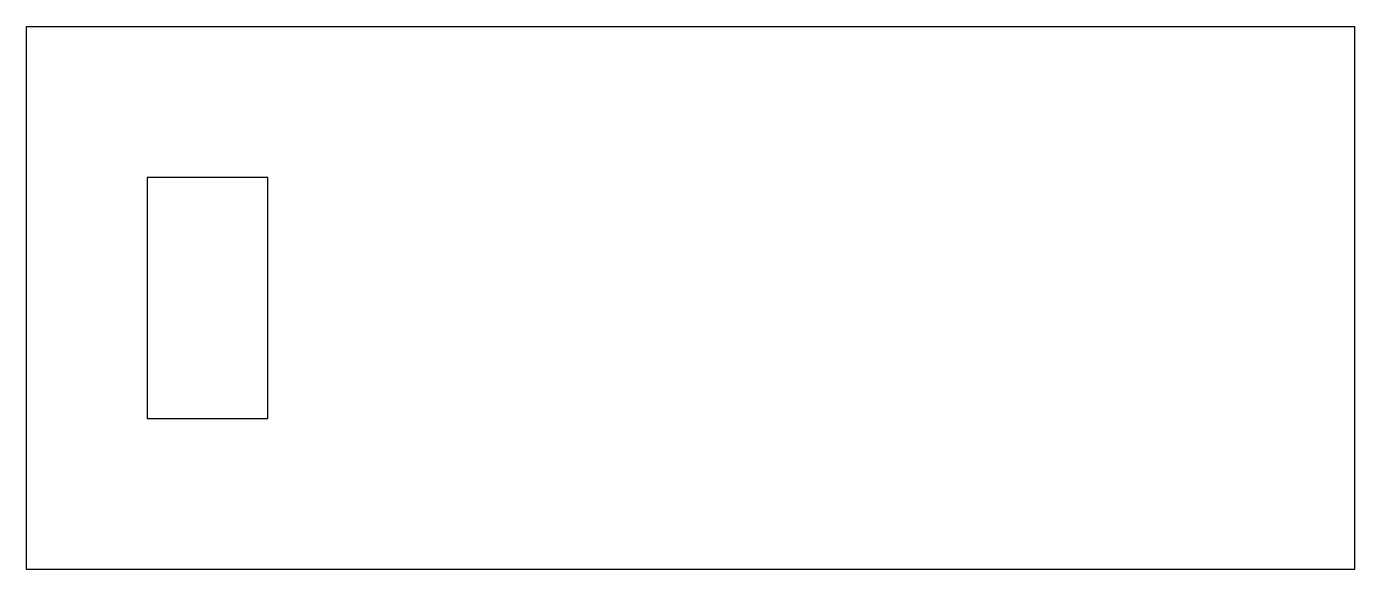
# Model space of a CAD drawing. Header units: inches. Extents: x -1 to 1.2, y -0.45 to 0.45.
import ezdxf

# ---------------------------------------------------------------- set-up
doc = ezdxf.new("R2010")
doc.units = ezdxf.units.IN
doc.layers.get('0').update_dxf_attribs({"linetype": 'CONTINUOUS'})

msp = doc.modelspace()

# ---------------------------------------------------------------- linework, layer by layer
for points in [[(-1, -0.45), (-1, 0.45), (1.2, 0.45), (1.2, -0.45)], [(-0.6, 0.2), (-0.8, 0.2), (-0.8, -0.2), (-0.6, -0.2)]]:
    msp.add_lwpolyline(points, close=True)

doc.saveas('drawing.dxf')
